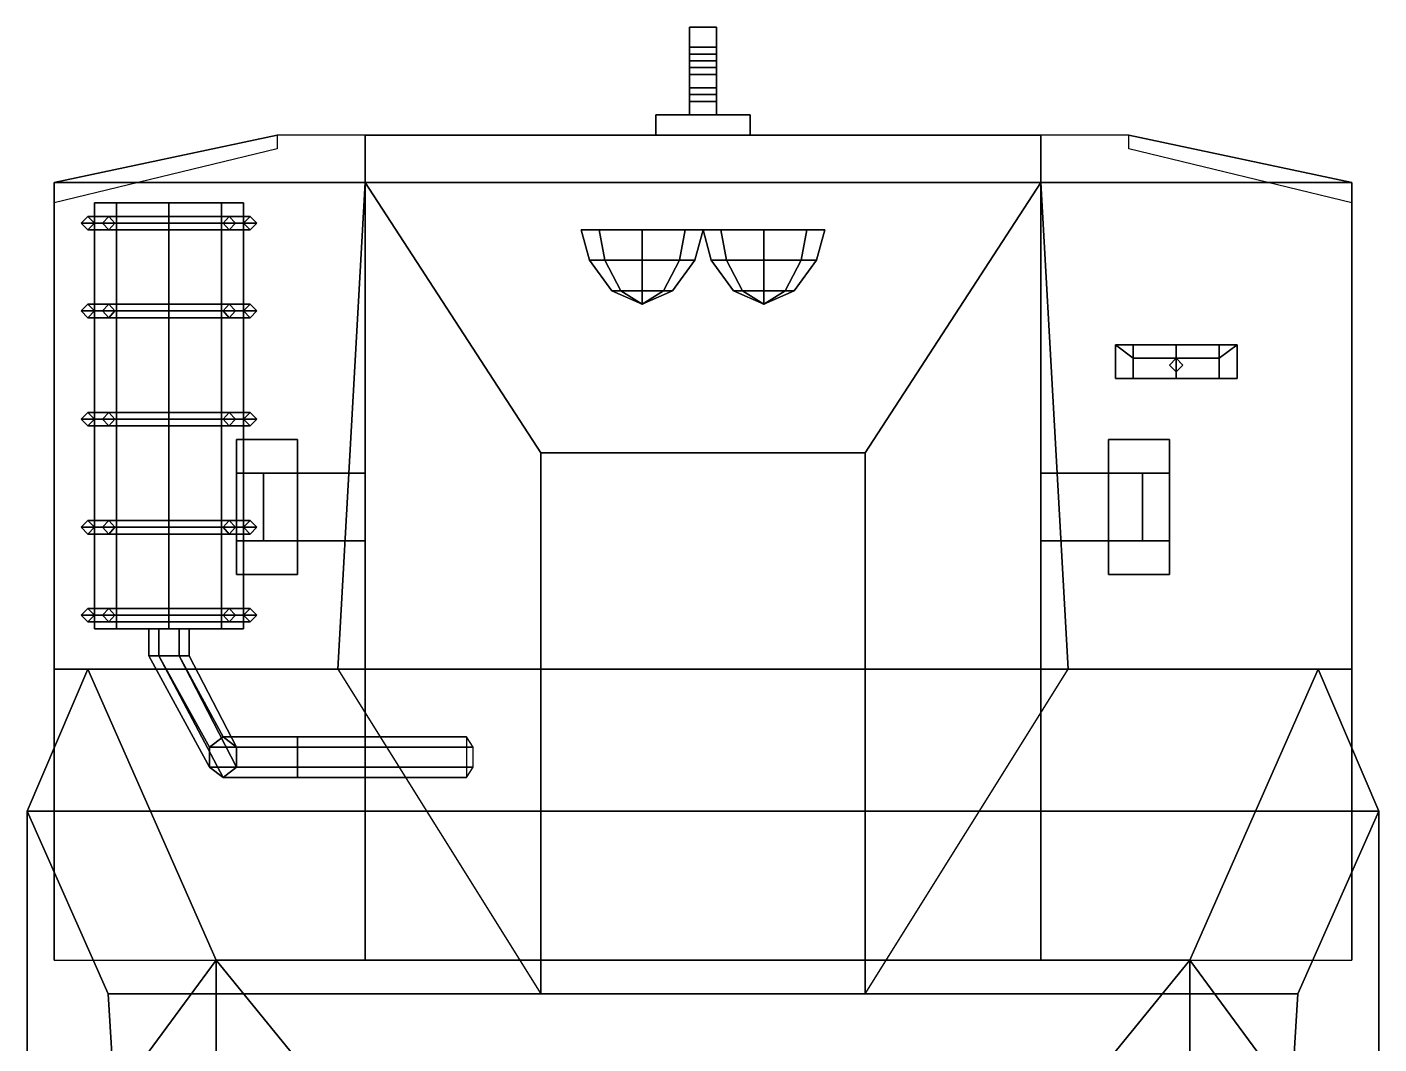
# Model space of a CAD drawing. Extents: x -1 to 1, y -3.12 to 3.13.
# Drawn here: x -1 to 1, y 1.626 to 3.13 of the extents above; entities that cross this region are included whole.
import ezdxf

# ---------------------------------------------------------------- set-up
doc = ezdxf.new("R2010")
doc.units = 0
doc.layers.get('0').update_dxf_attribs({"linetype": 'CONTINUOUS'})
doc.layers.add('MUDGUARDS', color=6, linetype='CONTINUOUS')

msp = doc.modelspace()

# ---------------------------------------------------------------- linework, layer by layer
for points in [[(-0.02, 3.1, 0.82), (-0.02, 3.13, 0.81), (-0.02, 3.09, 0.76), (-0.02, 3.08, 0.8)], [(-0.02, 3.09, 0.76), (-0.02, 3.13, 0.81), (0.02, 3.13, 0.81), (0.02, 3.09, 0.76)], [(-0.02, 3.13, 0.85), (-0.02, 3.09, 0.89), (0.02, 3.09, 0.89), (0.02, 3.13, 0.85)], [(-0.02, 3.07, 0.87), (-0.02, 3.09, 0.89), (-0.02, 3.13, 0.85), (-0.02, 3.1, 0.84)], [(-0.02, 3.13, 0.81), (-0.02, 3.13, 0.85), (0.02, 3.13, 0.85), (0.02, 3.13, 0.81)], [(-0.02, 3.1, 0.84), (-0.02, 3.13, 0.85), (-0.02, 3.13, 0.81), (-0.02, 3.1, 0.82)], [(0.02, 3.09, 0.76), (0.02, 3.13, 0.81), (0.02, 3.1, 0.82), (0.02, 3.08, 0.8)], [(0.02, 3.13, 0.85), (0.02, 3.09, 0.89), (0.02, 3.07, 0.87), (0.02, 3.1, 0.84)], [(0.02, 3.13, 0.81), (0.02, 3.13, 0.85), (0.02, 3.1, 0.84), (0.02, 3.1, 0.82)], [(0.02, 3.1, 0.84), (0.02, 3.07, 0.87), (-0.02, 3.07, 0.87), (-0.02, 3.1, 0.84)], [(0.02, 3.1, 0.82), (0.02, 3.1, 0.84), (-0.02, 3.1, 0.84), (-0.02, 3.1, 0.82)], [(0.02, 3.08, 0.8), (0.02, 3.1, 0.82), (-0.02, 3.1, 0.82), (-0.02, 3.08, 0.8)], [(-0.02, 3.08, 0.8), (-0.02, 3.09, 0.76), (-0.02, 3.04, 0.76), (-0.02, 3.06, 0.8)], [(-0.02, 3.04, 0.76), (-0.02, 3.09, 0.76), (0.02, 3.09, 0.76), (0.02, 3.04, 0.76)], [(-0.02, 3.03, 0.88), (-0.02, 3.03, 0.89), (-0.02, 3.09, 0.89), (-0.02, 3.07, 0.87)], [(-0.02, 3.09, 0.89), (-0.02, 3.03, 0.89), (0.02, 3.03, 0.89), (0.02, 3.09, 0.89)], [(0.02, 3.06, 0.8), (0.02, 3.08, 0.8), (-0.02, 3.08, 0.8), (-0.02, 3.06, 0.8)], [(0.02, 3.04, 0.76), (0.02, 3.09, 0.76), (0.02, 3.08, 0.8), (0.02, 3.06, 0.8)], [(0.02, 3.09, 0.89), (0.02, 3.03, 0.89), (0.02, 3.03, 0.88), (0.02, 3.07, 0.87)], [(0.02, 3.07, 0.87), (0.02, 3.03, 0.88), (-0.02, 3.03, 0.88), (-0.02, 3.07, 0.87)], [(-0.02, 3.06, 0.8), (-0.02, 3.04, 0.76), (-0.02, 3.02, 0.78), (-0.02, 3.02, 0.83)], [(0.02, 3.02, 0.83), (0.02, 3.06, 0.8), (-0.02, 3.06, 0.8), (-0.02, 3.02, 0.83)], [(0.02, 3.02, 0.78), (0.02, 3.04, 0.76), (0.02, 3.06, 0.8), (0.02, 3.02, 0.83)], [(-0.02, 3.02, 0.78), (-0.02, 3.04, 0.76), (0.02, 3.04, 0.76), (0.02, 3.02, 0.78)], [(0.02, 3.03, 0.88), (0.02, 3.03, 0.89), (-0.02, 3.03, 0.89), (-0.02, 3.03, 0.88)], [(0.07, 3, 0.86), (0.07, 3, 0.75), (-0.07, 3, 0.75), (-0.07, 3, 0.86)], [(-0.07, 3, 0.86), (-0.07, 3, 0.75), (-0.07, 2.97, 0.75), (-0.07, 2.97, 0.86)], [(-0.07, 2.97, 0.75), (-0.07, 3, 0.75), (0.07, 3, 0.75), (0.07, 2.97, 0.75)], [(0.07, 2.97, 0.86), (0.07, 3, 0.86), (-0.07, 3, 0.86), (-0.07, 2.97, 0.86)], [(0.02, 3, 0.83), (0.02, 3.02, 0.83), (-0.02, 3.02, 0.83), (-0.02, 3, 0.83)], [(-0.02, 3.02, 0.83), (-0.02, 3.02, 0.78), (-0.02, 3, 0.78), (-0.02, 3, 0.83)], [(-0.02, 3, 0.78), (-0.02, 3.02, 0.78), (0.02, 3.02, 0.78), (0.02, 3, 0.78)], [(0.02, 3, 0.78), (0.02, 3.02, 0.78), (0.02, 3.02, 0.83), (0.02, 3, 0.83)], [(0.07, 2.97, 0.75), (0.07, 3, 0.75), (0.07, 3, 0.86), (0.07, 2.97, 0.86)], [(-0.5, 2.97, 0.66), (-0.5, 1.75, 0.66), (-0.5, 2.18, 1.12), (-0.5, 2.97, 0.91)], [(0.5, 2.97, 0.91), (0.5, 2.97, 0.66), (-0.5, 2.97, 0.66), (-0.5, 2.97, 0.91)], [(0.5, 2.97, 0.66), (0.5, 1.75, 0.66), (-0.5, 1.75, 0.66), (-0.5, 2.97, 0.66)], [(-0.5, 2.97, 0.91), (-0.5, 2.18, 1.12), (-0.5, 2.18, 1.12), (-0.5, 2.9, 1.12)], [(0.5, 2.9, 1.12), (0.5, 2.97, 0.91), (-0.5, 2.97, 0.91), (-0.5, 2.9, 1.12)], [(0.5, 2.18, 1.12), (0.5, 1.75, 0.66), (0.5, 2.97, 0.66), (0.5, 2.97, 0.91)], [(0.5, 2.18, 1.12), (0.5, 2.18, 1.12), (0.5, 2.97, 0.91), (0.5, 2.9, 1.12)], [(-0.5, 2.9, 1.12), (-0.54, 2.18, 1.12), (-0.24, 1.7, 1.67), (-0.24, 2.5, 1.52)], [(0.24, 2.5, 1.52), (0.5, 2.9, 1.12), (-0.5, 2.9, 1.12), (-0.24, 2.5, 1.52)], [(0.24, 1.7, 1.67), (0.54, 2.18, 1.12), (0.5, 2.9, 1.12), (0.24, 2.5, 1.52)], [(-0.8678, 2.87, 1.3578), (-0.9, 2.87, 1.28), (-0.9, 2.24, 1.28), (-0.8678, 2.24, 1.3578)], [(-0.9, 2.87, 1.28), (-0.8678, 2.87, 1.2022), (-0.8678, 2.24, 1.2022), (-0.9, 2.24, 1.28)], [(-0.79, 2.87, 1.39), (-0.8678, 2.87, 1.2022), (-0.9, 2.87, 1.28), (-0.8678, 2.87, 1.3578)], [(-0.79, 2.87, 1.39), (-0.8678, 2.87, 1.3578), (-0.8678, 2.24, 1.3578), (-0.79, 2.24, 1.39)], [(-0.8678, 2.87, 1.2022), (-0.79, 2.87, 1.17), (-0.79, 2.24, 1.17), (-0.8678, 2.24, 1.2022)], [(-0.7122, 2.87, 1.3578), (-0.79, 2.87, 1.17), (-0.8678, 2.87, 1.2022), (-0.79, 2.87, 1.39)], [(-0.7122, 2.87, 1.3578), (-0.79, 2.87, 1.39), (-0.79, 2.24, 1.39), (-0.7122, 2.24, 1.3578)], [(-0.79, 2.87, 1.17), (-0.7122, 2.87, 1.2022), (-0.7122, 2.24, 1.2022), (-0.79, 2.24, 1.17)], [(-0.68, 2.87, 1.28), (-0.7122, 2.87, 1.2022), (-0.79, 2.87, 1.17), (-0.7122, 2.87, 1.3578)], [(-0.68, 2.87, 1.28), (-0.7122, 2.87, 1.3578), (-0.7122, 2.24, 1.3578), (-0.68, 2.24, 1.28)], [(-0.7122, 2.87, 1.2022), (-0.68, 2.87, 1.28), (-0.68, 2.24, 1.28), (-0.7122, 2.24, 1.2022)], [(-0.91, 2.85, 1.12), (-0.92, 2.84, 1.12), (-0.92, 2.84, 1.2916), (-0.91, 2.85, 1.2896)], [(-0.9099, 2.85, 1.2899), (-0.92, 2.84, 1.2916), (-0.8885, 2.84, 1.3677), (-0.8792, 2.85, 1.3638)], [(-0.9, 2.84, 1.12), (-0.91, 2.85, 1.12), (-0.91, 2.85, 1.2896), (-0.9, 2.84, 1.2876)], [(-0.9, 2.84, 1.2876), (-0.9099, 2.85, 1.2899), (-0.8792, 2.85, 1.3638), (-0.87, 2.84, 1.36)], [(-0.8792, 2.85, 1.3638), (-0.8885, 2.84, 1.3677), (-0.79, 2.84, 1.41), (-0.79, 2.85, 1.4)], [(-0.87, 2.84, 1.36), (-0.8792, 2.85, 1.3638), (-0.79, 2.85, 1.4), (-0.79, 2.84, 1.39)], [(-0.6915, 2.84, 1.3677), (-0.7008, 2.85, 1.3638), (-0.79, 2.85, 1.4), (-0.79, 2.84, 1.41)], [(-0.7008, 2.85, 1.3638), (-0.71, 2.84, 1.36), (-0.79, 2.84, 1.39), (-0.79, 2.85, 1.4)], [(-0.67, 2.85, 1.2896), (-0.68, 2.84, 1.2876), (-0.71, 2.84, 1.36), (-0.7008, 2.85, 1.3638)], [(-0.66, 2.84, 1.2916), (-0.67, 2.85, 1.2896), (-0.7008, 2.85, 1.3638), (-0.6915, 2.84, 1.3677)], [(-0.67, 2.85, 1.12), (-0.68, 2.84, 1.12), (-0.68, 2.84, 1.2876), (-0.67, 2.85, 1.2896)], [(-0.66, 2.84, 1.12), (-0.67, 2.85, 1.12), (-0.67, 2.85, 1.2896), (-0.66, 2.84, 1.2916)], [(-0.92, 2.84, 1.12), (-0.91, 2.83, 1.12), (-0.91, 2.83, 1.2896), (-0.92, 2.84, 1.2916)], [(-0.92, 2.84, 1.2916), (-0.91, 2.83, 1.2896), (-0.8792, 2.83, 1.3638), (-0.8885, 2.84, 1.3677)], [(-0.91, 2.83, 1.12), (-0.9, 2.84, 1.12), (-0.9, 2.84, 1.2876), (-0.91, 2.83, 1.2896)], [(-0.91, 2.83, 1.2896), (-0.9, 2.84, 1.2876), (-0.87, 2.84, 1.36), (-0.8792, 2.83, 1.3638)], [(-0.8885, 2.84, 1.3677), (-0.8792, 2.83, 1.3638), (-0.79, 2.83, 1.4), (-0.79, 2.84, 1.41)], [(-0.8792, 2.83, 1.3638), (-0.87, 2.84, 1.36), (-0.79, 2.84, 1.39), (-0.79, 2.83, 1.4)], [(-0.71, 2.84, 1.36), (-0.7008, 2.83, 1.3638), (-0.79, 2.83, 1.4), (-0.79, 2.84, 1.39)], [(-0.7008, 2.83, 1.3638), (-0.6915, 2.84, 1.3677), (-0.79, 2.84, 1.41), (-0.79, 2.83, 1.4)], [(-0.68, 2.84, 1.2876), (-0.6701, 2.83, 1.2899), (-0.7008, 2.83, 1.3638), (-0.71, 2.84, 1.36)], [(-0.6701, 2.83, 1.2899), (-0.66, 2.84, 1.2916), (-0.6915, 2.84, 1.3677), (-0.7008, 2.83, 1.3638)], [(-0.68, 2.84, 1.12), (-0.67, 2.83, 1.12), (-0.67, 2.83, 1.2896), (-0.68, 2.84, 1.2876)], [(-0.67, 2.83, 1.12), (-0.66, 2.84, 1.12), (-0.66, 2.84, 1.2916), (-0.67, 2.83, 1.2896)], [(-0.1679, 2.785, 1.35), (-0.18, 2.83, 1.35), (-0.1536, 2.83, 1.2864), (-0.1451, 2.785, 1.2949)], [(-0.1451, 2.785, 1.4051), (-0.1536, 2.83, 1.4136), (-0.18, 2.83, 1.35), (-0.1679, 2.785, 1.35)], [(-0.09, 2.83, 1.44), (-0.0264, 2.83, 1.4136), (-0.18, 2.83, 1.35), (-0.1536, 2.83, 1.4136)], [(-0.0264, 2.83, 1.4136), (0, 2.83, 1.35), (-0.1536, 2.83, 1.2864), (-0.18, 2.83, 1.35)], [(-0.1451, 2.785, 1.2949), (-0.1536, 2.83, 1.2864), (-0.09, 2.83, 1.26), (-0.09, 2.785, 1.2721)], [(-0.09, 2.785, 1.4279), (-0.09, 2.83, 1.44), (-0.1536, 2.83, 1.4136), (-0.1451, 2.785, 1.4051)], [(0, 2.83, 1.35), (-0.0264, 2.83, 1.2864), (-0.09, 2.83, 1.26), (-0.1536, 2.83, 1.2864)], [(-0.09, 2.785, 1.2721), (-0.09, 2.83, 1.26), (-0.0264, 2.83, 1.2864), (-0.0349, 2.785, 1.2949)], [(-0.0349, 2.785, 1.4051), (-0.0264, 2.83, 1.4136), (-0.09, 2.83, 1.44), (-0.09, 2.785, 1.4279)], [(-0.0349, 2.785, 1.2949), (-0.0264, 2.83, 1.2864), (0, 2.83, 1.35), (-0.0121, 2.785, 1.35)], [(-0.0121, 2.785, 1.35), (0, 2.83, 1.35), (-0.0264, 2.83, 1.4136), (-0.0349, 2.785, 1.4051)], [(0.1536, 2.83, 1.4136), (0.18, 2.83, 1.35), (0.0264, 2.83, 1.2864), (0, 2.83, 1.35)], [(0.09, 2.83, 1.44), (0.1536, 2.83, 1.4136), (0, 2.83, 1.35), (0.0264, 2.83, 1.4136)], [(0.0349, 2.785, 1.4051), (0.0264, 2.83, 1.4136), (0, 2.83, 1.35), (0.0121, 2.785, 1.35)], [(0.0121, 2.785, 1.35), (0, 2.83, 1.35), (0.0264, 2.83, 1.2864), (0.0349, 2.785, 1.2949)], [(0.18, 2.83, 1.35), (0.1536, 2.83, 1.2864), (0.09, 2.83, 1.26), (0.0264, 2.83, 1.2864)], [(0.0349, 2.785, 1.2949), (0.0264, 2.83, 1.2864), (0.09, 2.83, 1.26), (0.09, 2.785, 1.2721)], [(0.09, 2.785, 1.4279), (0.09, 2.83, 1.44), (0.0264, 2.83, 1.4136), (0.0349, 2.785, 1.4051)], [(0.09, 2.785, 1.2721), (0.09, 2.83, 1.26), (0.1536, 2.83, 1.2864), (0.1451, 2.785, 1.2949)], [(0.1451, 2.785, 1.4051), (0.1536, 2.83, 1.4136), (0.09, 2.83, 1.44), (0.09, 2.785, 1.4279)], [(0.1679, 2.785, 1.35), (0.18, 2.83, 1.35), (0.1536, 2.83, 1.4136), (0.1451, 2.785, 1.4051)], [(0.1451, 2.785, 1.2949), (0.1536, 2.83, 1.2864), (0.18, 2.83, 1.35), (0.1679, 2.785, 1.35)], [(-0.135, 2.74, 1.35), (-0.1679, 2.785, 1.35), (-0.1451, 2.785, 1.2949), (-0.1218, 2.74, 1.3182)], [(-0.1218, 2.74, 1.3818), (-0.1451, 2.785, 1.4051), (-0.1679, 2.785, 1.35), (-0.135, 2.74, 1.35)], [(-0.1218, 2.74, 1.3182), (-0.1451, 2.785, 1.2949), (-0.09, 2.785, 1.2721), (-0.09, 2.74, 1.305)], [(-0.09, 2.74, 1.395), (-0.09, 2.785, 1.4279), (-0.1451, 2.785, 1.4051), (-0.1218, 2.74, 1.3818)], [(-0.09, 2.74, 1.305), (-0.09, 2.785, 1.2721), (-0.0349, 2.785, 1.2949), (-0.0582, 2.74, 1.3182)], [(-0.0582, 2.74, 1.3818), (-0.0349, 2.785, 1.4051), (-0.09, 2.785, 1.4279), (-0.09, 2.74, 1.395)], [(-0.0582, 2.74, 1.3182), (-0.0349, 2.785, 1.2949), (-0.0121, 2.785, 1.35), (-0.045, 2.74, 1.35)], [(-0.045, 2.74, 1.35), (-0.0121, 2.785, 1.35), (-0.0349, 2.785, 1.4051), (-0.0582, 2.74, 1.3818)], [(0.0582, 2.74, 1.3818), (0.0349, 2.785, 1.4051), (0.0121, 2.785, 1.35), (0.045, 2.74, 1.35)], [(0.045, 2.74, 1.35), (0.0121, 2.785, 1.35), (0.0349, 2.785, 1.2949), (0.0582, 2.74, 1.3182)], [(0.09, 2.74, 1.395), (0.09, 2.785, 1.4279), (0.0349, 2.785, 1.4051), (0.0582, 2.74, 1.3818)], [(0.0582, 2.74, 1.3182), (0.0349, 2.785, 1.2949), (0.09, 2.785, 1.2721), (0.09, 2.74, 1.305)], [(0.1218, 2.74, 1.3818), (0.1451, 2.785, 1.4051), (0.09, 2.785, 1.4279), (0.09, 2.74, 1.395)], [(0.09, 2.74, 1.305), (0.09, 2.785, 1.2721), (0.1451, 2.785, 1.2949), (0.1218, 2.74, 1.3182)], [(0.135, 2.74, 1.35), (0.1679, 2.785, 1.35), (0.1451, 2.785, 1.4051), (0.1218, 2.74, 1.3818)], [(0.1218, 2.74, 1.3182), (0.1451, 2.785, 1.2949), (0.1679, 2.785, 1.35), (0.135, 2.74, 1.35)], [(-0.09, 2.72, 1.35), (-0.135, 2.74, 1.35), (-0.1218, 2.74, 1.3182), (-0.09, 2.72, 1.35)], [(-0.09, 2.72, 1.35), (-0.1218, 2.74, 1.3818), (-0.135, 2.74, 1.35), (-0.09, 2.72, 1.35)], [(-0.09, 2.72, 1.35), (-0.1218, 2.74, 1.3182), (-0.09, 2.74, 1.305), (-0.09, 2.72, 1.35)], [(-0.09, 2.72, 1.35), (-0.09, 2.74, 1.395), (-0.1218, 2.74, 1.3818), (-0.09, 2.72, 1.35)], [(-0.09, 2.72, 1.35), (-0.09, 2.74, 1.305), (-0.0582, 2.74, 1.3182), (-0.09, 2.72, 1.35)], [(-0.09, 2.72, 1.35), (-0.0582, 2.74, 1.3182), (-0.045, 2.74, 1.35), (-0.09, 2.72, 1.35)], [(-0.09, 2.72, 1.35), (-0.045, 2.74, 1.35), (-0.0582, 2.74, 1.3818), (-0.09, 2.72, 1.35)], [(-0.09, 2.72, 1.35), (-0.0582, 2.74, 1.3818), (-0.09, 2.74, 1.395), (-0.09, 2.72, 1.35)], [(0.09, 2.72, 1.35), (0.045, 2.74, 1.35), (0.0582, 2.74, 1.3182), (0.09, 2.72, 1.35)], [(0.09, 2.72, 1.35), (0.0582, 2.74, 1.3818), (0.045, 2.74, 1.35), (0.09, 2.72, 1.35)], [(0.09, 2.72, 1.35), (0.0582, 2.74, 1.3182), (0.09, 2.74, 1.305), (0.09, 2.72, 1.35)], [(0.09, 2.72, 1.35), (0.09, 2.74, 1.395), (0.0582, 2.74, 1.3818), (0.09, 2.72, 1.35)], [(0.09, 2.72, 1.35), (0.09, 2.74, 1.305), (0.1218, 2.74, 1.3182), (0.09, 2.72, 1.35)], [(0.09, 2.72, 1.35), (0.1218, 2.74, 1.3182), (0.135, 2.74, 1.35), (0.09, 2.72, 1.35)], [(0.09, 2.72, 1.35), (0.135, 2.74, 1.35), (0.1218, 2.74, 1.3818), (0.09, 2.72, 1.35)], [(0.09, 2.72, 1.35), (0.1218, 2.74, 1.3818), (0.09, 2.74, 1.395), (0.09, 2.72, 1.35)], [(-0.91, 2.72, 1.12), (-0.92, 2.71, 1.12), (-0.92, 2.71, 1.2916), (-0.91, 2.72, 1.2896)], [(-0.9099, 2.72, 1.2899), (-0.92, 2.71, 1.2916), (-0.8885, 2.71, 1.3677), (-0.8792, 2.72, 1.3638)], [(-0.92, 2.71, 1.12), (-0.91, 2.7, 1.12), (-0.91, 2.7, 1.2896), (-0.92, 2.71, 1.2916)], [(-0.92, 2.71, 1.2916), (-0.91, 2.7, 1.2896), (-0.8792, 2.7, 1.3638), (-0.8885, 2.71, 1.3677)], [(-0.9, 2.71, 1.12), (-0.91, 2.72, 1.12), (-0.91, 2.72, 1.2896), (-0.9, 2.71, 1.2876)], [(-0.91, 2.7, 1.12), (-0.9, 2.71, 1.12), (-0.9, 2.71, 1.2876), (-0.91, 2.7, 1.2896)], [(-0.91, 2.7, 1.2896), (-0.9, 2.71, 1.2876), (-0.87, 2.71, 1.36), (-0.8792, 2.7, 1.3638)], [(-0.9, 2.71, 1.2876), (-0.9099, 2.72, 1.2899), (-0.8792, 2.72, 1.3638), (-0.87, 2.71, 1.36)], [(-0.8792, 2.72, 1.3638), (-0.8885, 2.71, 1.3677), (-0.79, 2.71, 1.41), (-0.79, 2.72, 1.4)], [(-0.8885, 2.71, 1.3677), (-0.8792, 2.7, 1.3638), (-0.79, 2.7, 1.4), (-0.79, 2.71, 1.41)], [(-0.87, 2.71, 1.36), (-0.8792, 2.72, 1.3638), (-0.79, 2.72, 1.4), (-0.79, 2.71, 1.39)], [(-0.8792, 2.7, 1.3638), (-0.87, 2.71, 1.36), (-0.79, 2.71, 1.39), (-0.79, 2.7, 1.4)], [(-0.7008, 2.72, 1.3638), (-0.71, 2.71, 1.36), (-0.79, 2.71, 1.39), (-0.79, 2.72, 1.4)], [(-0.6915, 2.71, 1.3677), (-0.7008, 2.72, 1.3638), (-0.79, 2.72, 1.4), (-0.79, 2.71, 1.41)], [(-0.7008, 2.7, 1.3638), (-0.6915, 2.71, 1.3677), (-0.79, 2.71, 1.41), (-0.79, 2.7, 1.4)], [(-0.71, 2.71, 1.36), (-0.7008, 2.7, 1.3638), (-0.79, 2.7, 1.4), (-0.79, 2.71, 1.39)], [(-0.67, 2.72, 1.2896), (-0.68, 2.71, 1.2876), (-0.71, 2.71, 1.36), (-0.7008, 2.72, 1.3638)], [(-0.68, 2.71, 1.2876), (-0.6701, 2.7, 1.2899), (-0.7008, 2.7, 1.3638), (-0.71, 2.71, 1.36)], [(-0.66, 2.71, 1.2916), (-0.67, 2.72, 1.2896), (-0.7008, 2.72, 1.3638), (-0.6915, 2.71, 1.3677)], [(-0.6701, 2.7, 1.2899), (-0.66, 2.71, 1.2916), (-0.6915, 2.71, 1.3677), (-0.7008, 2.7, 1.3638)], [(-0.67, 2.72, 1.12), (-0.68, 2.71, 1.12), (-0.68, 2.71, 1.2876), (-0.67, 2.72, 1.2896)], [(-0.68, 2.71, 1.12), (-0.67, 2.7, 1.12), (-0.67, 2.7, 1.2896), (-0.68, 2.71, 1.2876)], [(-0.66, 2.71, 1.12), (-0.67, 2.72, 1.12), (-0.67, 2.72, 1.2896), (-0.66, 2.71, 1.2916)], [(-0.67, 2.7, 1.12), (-0.66, 2.71, 1.12), (-0.66, 2.71, 1.2916), (-0.67, 2.7, 1.2896)], [(0.6364, 2.66, 1.2936), (0.61, 2.66, 1.23), (0.61, 2.61, 1.23), (0.6364, 2.61, 1.2936)], [(0.61, 2.66, 1.23), (0.6364, 2.64, 1.1664), (0.6364, 2.61, 1.1664), (0.61, 2.61, 1.23)], [(0.7636, 2.66, 1.2936), (0.79, 2.66, 1.23), (0.61, 2.66, 1.23), (0.6364, 2.66, 1.2936)], [(0.79, 2.66, 1.23), (0.7636, 2.64, 1.1664), (0.6364, 2.64, 1.1664), (0.61, 2.66, 1.23)], [(0.7, 2.66, 1.32), (0.6364, 2.66, 1.2936), (0.6364, 2.61, 1.2936), (0.7, 2.61, 1.32)], [(0.7, 2.66, 1.32), (0.7636, 2.66, 1.2936), (0.6364, 2.66, 1.2936), (0.7, 2.66, 1.32)], [(0.7636, 2.66, 1.2936), (0.7, 2.66, 1.32), (0.7, 2.61, 1.32), (0.7636, 2.61, 1.2936)], [(0.79, 2.66, 1.23), (0.7636, 2.66, 1.2936), (0.7636, 2.61, 1.2936), (0.79, 2.61, 1.23)], [(0.7636, 2.64, 1.1664), (0.79, 2.66, 1.23), (0.79, 2.61, 1.23), (0.7636, 2.61, 1.1664)], [(0.6364, 2.64, 1.1664), (0.7, 2.64, 1.14), (0.7, 2.61, 1.14), (0.6364, 2.61, 1.1664)], [(0.7, 2.64, 1.14), (0.6364, 2.64, 1.1664), (0.7636, 2.64, 1.1664), (0.7, 2.64, 1.14)], [(0.7, 2.64, 1.14), (0.7636, 2.64, 1.1664), (0.7636, 2.61, 1.1664), (0.7, 2.61, 1.14)], [(0.7, 2.64, 1.12), (0.69, 2.63, 1.12), (0.69, 2.63, 1.15), (0.7, 2.64, 1.14)], [(0.69, 2.63, 1.12), (0.7, 2.62, 1.12), (0.7, 2.62, 1.14), (0.69, 2.63, 1.15)], [(0.71, 2.63, 1.12), (0.7, 2.64, 1.12), (0.7, 2.64, 1.14), (0.71, 2.63, 1.15)], [(0.7, 2.62, 1.12), (0.71, 2.63, 1.12), (0.71, 2.63, 1.15), (0.7, 2.62, 1.14)], [(0.7, 2.61, 1.32), (0.6364, 2.61, 1.2936), (0.61, 2.61, 1.23), (0.7636, 2.61, 1.2936)], [(0.7636, 2.61, 1.2936), (0.61, 2.61, 1.23), (0.6364, 2.61, 1.1664), (0.79, 2.61, 1.23)], [(0.79, 2.61, 1.23), (0.6364, 2.61, 1.1664), (0.7, 2.61, 1.14), (0.7636, 2.61, 1.1664)], [(-0.91, 2.56, 1.12), (-0.92, 2.55, 1.12), (-0.92, 2.55, 1.2916), (-0.91, 2.56, 1.2896)], [(-0.9099, 2.56, 1.2899), (-0.92, 2.55, 1.2916), (-0.8885, 2.55, 1.3677), (-0.8792, 2.56, 1.3638)], [(-0.9, 2.55, 1.12), (-0.91, 2.56, 1.12), (-0.91, 2.56, 1.2896), (-0.9, 2.55, 1.2876)], [(-0.9, 2.55, 1.2876), (-0.9099, 2.56, 1.2899), (-0.8792, 2.56, 1.3638), (-0.87, 2.55, 1.36)], [(-0.8792, 2.56, 1.3638), (-0.8885, 2.55, 1.3677), (-0.79, 2.55, 1.41), (-0.79, 2.56, 1.4)], [(-0.87, 2.55, 1.36), (-0.8792, 2.56, 1.3638), (-0.79, 2.56, 1.4), (-0.79, 2.55, 1.39)], [(-0.6915, 2.55, 1.3677), (-0.7008, 2.56, 1.3638), (-0.79, 2.56, 1.4), (-0.79, 2.55, 1.41)], [(-0.7008, 2.56, 1.3638), (-0.71, 2.55, 1.36), (-0.79, 2.55, 1.39), (-0.79, 2.56, 1.4)], [(-0.67, 2.56, 1.2896), (-0.68, 2.55, 1.2876), (-0.71, 2.55, 1.36), (-0.7008, 2.56, 1.3638)], [(-0.66, 2.55, 1.2916), (-0.67, 2.56, 1.2896), (-0.7008, 2.56, 1.3638), (-0.6915, 2.55, 1.3677)], [(-0.67, 2.56, 1.12), (-0.68, 2.55, 1.12), (-0.68, 2.55, 1.2876), (-0.67, 2.56, 1.2896)], [(-0.66, 2.55, 1.12), (-0.67, 2.56, 1.12), (-0.67, 2.56, 1.2896), (-0.66, 2.55, 1.2916)], [(-0.92, 2.55, 1.12), (-0.91, 2.54, 1.12), (-0.91, 2.54, 1.2896), (-0.92, 2.55, 1.2916)], [(-0.92, 2.55, 1.2916), (-0.91, 2.54, 1.2896), (-0.8792, 2.54, 1.3638), (-0.8885, 2.55, 1.3677)], [(-0.91, 2.54, 1.12), (-0.9, 2.55, 1.12), (-0.9, 2.55, 1.2876), (-0.91, 2.54, 1.2896)], [(-0.91, 2.54, 1.2896), (-0.9, 2.55, 1.2876), (-0.87, 2.55, 1.36), (-0.8792, 2.54, 1.3638)], [(-0.8885, 2.55, 1.3677), (-0.8792, 2.54, 1.3638), (-0.79, 2.54, 1.4), (-0.79, 2.55, 1.41)], [(-0.8792, 2.54, 1.3638), (-0.87, 2.55, 1.36), (-0.79, 2.55, 1.39), (-0.79, 2.54, 1.4)], [(-0.71, 2.55, 1.36), (-0.7008, 2.54, 1.3638), (-0.79, 2.54, 1.4), (-0.79, 2.55, 1.39)], [(-0.7008, 2.54, 1.3638), (-0.6915, 2.55, 1.3677), (-0.79, 2.55, 1.41), (-0.79, 2.54, 1.4)], [(-0.68, 2.55, 1.2876), (-0.6701, 2.54, 1.2899), (-0.7008, 2.54, 1.3638), (-0.71, 2.55, 1.36)], [(-0.6701, 2.54, 1.2899), (-0.66, 2.55, 1.2916), (-0.6915, 2.55, 1.3677), (-0.7008, 2.54, 1.3638)], [(-0.68, 2.55, 1.12), (-0.67, 2.54, 1.12), (-0.67, 2.54, 1.2896), (-0.68, 2.55, 1.2876)], [(-0.67, 2.54, 1.12), (-0.66, 2.55, 1.12), (-0.66, 2.55, 1.2916), (-0.67, 2.54, 1.2896)], [(-0.6, 2.47, 0.5766), (-0.6, 2.52, 0.49), (-0.69, 2.52, 0.49), (-0.69, 2.47, 0.5766)], [(-0.6, 2.52, 0.49), (-0.6, 2.47, 0.4034), (-0.69, 2.47, 0.4034), (-0.69, 2.52, 0.49)], [(-0.6, 2.52, 0.49), (-0.6, 2.32, 0.49), (-0.6, 2.37, 0.4034), (-0.6, 2.47, 0.4034)], [(-0.6, 2.47, 0.5766), (-0.6, 2.37, 0.5766), (-0.6, 2.32, 0.49), (-0.6, 2.52, 0.49)], [(0.6, 2.52, 0.49), (0.6, 2.47, 0.5766), (0.69, 2.47, 0.5766), (0.69, 2.52, 0.49)], [(0.6, 2.47, 0.4034), (0.6, 2.52, 0.49), (0.69, 2.52, 0.49), (0.69, 2.47, 0.4034)], [(0.6, 2.32, 0.49), (0.6, 2.52, 0.49), (0.6, 2.47, 0.4034), (0.6, 2.37, 0.4034)], [(0.6, 2.37, 0.5766), (0.6, 2.47, 0.5766), (0.6, 2.52, 0.49), (0.6, 2.32, 0.49)], [(-0.24, 2.5, 1.52), (-0.24, 1.7, 1.67), (0.24, 1.7, 1.67), (0.24, 2.5, 1.52)], [(-0.65, 2.37, 0.5766), (-0.65, 2.47, 0.5766), (-0.69, 2.47, 0.5766), (-0.69, 2.37, 0.5766)], [(-0.6, 2.47, 0.4034), (-0.6, 2.37, 0.4034), (-0.69, 2.37, 0.4034), (-0.69, 2.47, 0.4034)], [(-0.5, 2.47, 0.76), (-0.5, 2.47, 0.66), (-0.6, 2.47, 0.5766), (-0.65, 2.47, 0.5766)], [(-0.65, 2.47, 0.5766), (-0.65, 2.37, 0.5766), (-0.5, 2.37, 0.76), (-0.5, 2.47, 0.76)], [(-0.5, 2.47, 0.66), (-0.5, 2.37, 0.66), (-0.6, 2.37, 0.5766), (-0.6, 2.47, 0.5766)], [(0.65, 2.37, 0.5766), (0.65, 2.47, 0.5766), (0.5, 2.47, 0.76), (0.5, 2.37, 0.76)], [(0.65, 2.47, 0.5766), (0.6, 2.47, 0.5766), (0.5, 2.47, 0.66), (0.5, 2.47, 0.76)], [(0.5, 2.37, 0.66), (0.5, 2.47, 0.66), (0.6, 2.47, 0.5766), (0.6, 2.37, 0.5766)], [(0.6, 2.37, 0.4034), (0.6, 2.47, 0.4034), (0.69, 2.47, 0.4034), (0.69, 2.37, 0.4034)], [(0.65, 2.47, 0.5766), (0.65, 2.37, 0.5766), (0.69, 2.37, 0.5766), (0.69, 2.47, 0.5766)], [(-0.91, 2.4, 1.12), (-0.92, 2.39, 1.12), (-0.92, 2.39, 1.2916), (-0.91, 2.4, 1.2896)], [(-0.9099, 2.4, 1.2899), (-0.92, 2.39, 1.2916), (-0.8885, 2.39, 1.3677), (-0.8792, 2.4, 1.3638)], [(-0.92, 2.39, 1.12), (-0.91, 2.38, 1.12), (-0.91, 2.38, 1.2896), (-0.92, 2.39, 1.2916)], [(-0.92, 2.39, 1.2916), (-0.91, 2.38, 1.2896), (-0.8792, 2.38, 1.3638), (-0.8885, 2.39, 1.3677)], [(-0.9, 2.39, 1.12), (-0.91, 2.4, 1.12), (-0.91, 2.4, 1.2896), (-0.9, 2.39, 1.2876)], [(-0.91, 2.38, 1.12), (-0.9, 2.39, 1.12), (-0.9, 2.39, 1.2876), (-0.91, 2.38, 1.2896)], [(-0.91, 2.38, 1.2896), (-0.9, 2.39, 1.2876), (-0.87, 2.39, 1.36), (-0.8792, 2.38, 1.3638)], [(-0.9, 2.39, 1.2876), (-0.9099, 2.4, 1.2899), (-0.8792, 2.4, 1.3638), (-0.87, 2.39, 1.36)], [(-0.8792, 2.4, 1.3638), (-0.8885, 2.39, 1.3677), (-0.79, 2.39, 1.41), (-0.79, 2.4, 1.4)], [(-0.8885, 2.39, 1.3677), (-0.8792, 2.38, 1.3638), (-0.79, 2.38, 1.4), (-0.79, 2.39, 1.41)], [(-0.87, 2.39, 1.36), (-0.8792, 2.4, 1.3638), (-0.79, 2.4, 1.4), (-0.79, 2.39, 1.39)], [(-0.8792, 2.38, 1.3638), (-0.87, 2.39, 1.36), (-0.79, 2.39, 1.39), (-0.79, 2.38, 1.4)], [(-0.7008, 2.4, 1.3638), (-0.71, 2.39, 1.36), (-0.79, 2.39, 1.39), (-0.79, 2.4, 1.4)], [(-0.6915, 2.39, 1.3677), (-0.7008, 2.4, 1.3638), (-0.79, 2.4, 1.4), (-0.79, 2.39, 1.41)], [(-0.7008, 2.38, 1.3638), (-0.6915, 2.39, 1.3677), (-0.79, 2.39, 1.41), (-0.79, 2.38, 1.4)], [(-0.71, 2.39, 1.36), (-0.7008, 2.38, 1.3638), (-0.79, 2.38, 1.4), (-0.79, 2.39, 1.39)], [(-0.67, 2.4, 1.2896), (-0.68, 2.39, 1.2876), (-0.71, 2.39, 1.36), (-0.7008, 2.4, 1.3638)], [(-0.68, 2.39, 1.2876), (-0.6701, 2.38, 1.2899), (-0.7008, 2.38, 1.3638), (-0.71, 2.39, 1.36)], [(-0.66, 2.39, 1.2916), (-0.67, 2.4, 1.2896), (-0.7008, 2.4, 1.3638), (-0.6915, 2.39, 1.3677)], [(-0.6701, 2.38, 1.2899), (-0.66, 2.39, 1.2916), (-0.6915, 2.39, 1.3677), (-0.7008, 2.38, 1.3638)], [(-0.67, 2.4, 1.12), (-0.68, 2.39, 1.12), (-0.68, 2.39, 1.2876), (-0.67, 2.4, 1.2896)], [(-0.68, 2.39, 1.12), (-0.67, 2.38, 1.12), (-0.67, 2.38, 1.2896), (-0.68, 2.39, 1.2876)], [(-0.66, 2.39, 1.12), (-0.67, 2.4, 1.12), (-0.67, 2.4, 1.2896), (-0.66, 2.39, 1.2916)], [(-0.67, 2.38, 1.12), (-0.66, 2.39, 1.12), (-0.66, 2.39, 1.2916), (-0.67, 2.38, 1.2896)], [(-0.6, 2.32, 0.49), (-0.6, 2.37, 0.5766), (-0.69, 2.37, 0.5766), (-0.69, 2.32, 0.49)], [(-0.6, 2.37, 0.4034), (-0.6, 2.32, 0.49), (-0.69, 2.32, 0.49), (-0.69, 2.37, 0.4034)], [(-0.65, 2.37, 0.5766), (-0.6, 2.37, 0.5766), (-0.5, 2.37, 0.66), (-0.5, 2.37, 0.76)], [(0.5, 2.37, 0.76), (0.5, 2.37, 0.66), (0.6, 2.37, 0.5766), (0.65, 2.37, 0.5766)], [(0.6, 2.37, 0.5766), (0.6, 2.32, 0.49), (0.69, 2.32, 0.49), (0.69, 2.37, 0.5766)], [(0.6, 2.32, 0.49), (0.6, 2.37, 0.4034), (0.69, 2.37, 0.4034), (0.69, 2.32, 0.49)], [(-0.91, 2.27, 1.12), (-0.92, 2.26, 1.12), (-0.92, 2.26, 1.2916), (-0.91, 2.27, 1.2896)], [(-0.9099, 2.27, 1.2899), (-0.92, 2.26, 1.2916), (-0.8885, 2.26, 1.3677), (-0.8792, 2.27, 1.3638)], [(-0.9, 2.26, 1.12), (-0.91, 2.27, 1.12), (-0.91, 2.27, 1.2896), (-0.9, 2.26, 1.2876)], [(-0.9, 2.26, 1.2876), (-0.9099, 2.27, 1.2899), (-0.8792, 2.27, 1.3638), (-0.87, 2.26, 1.36)], [(-0.8792, 2.27, 1.3638), (-0.8885, 2.26, 1.3677), (-0.79, 2.26, 1.41), (-0.79, 2.27, 1.4)], [(-0.87, 2.26, 1.36), (-0.8792, 2.27, 1.3638), (-0.79, 2.27, 1.4), (-0.79, 2.26, 1.39)], [(-0.7008, 2.27, 1.3638), (-0.71, 2.26, 1.36), (-0.79, 2.26, 1.39), (-0.79, 2.27, 1.4)], [(-0.6915, 2.26, 1.3677), (-0.7008, 2.27, 1.3638), (-0.79, 2.27, 1.4), (-0.79, 2.26, 1.41)], [(-0.67, 2.27, 1.2896), (-0.68, 2.26, 1.2876), (-0.71, 2.26, 1.36), (-0.7008, 2.27, 1.3638)], [(-0.66, 2.26, 1.2916), (-0.67, 2.27, 1.2896), (-0.7008, 2.27, 1.3638), (-0.6915, 2.26, 1.3677)], [(-0.67, 2.27, 1.12), (-0.68, 2.26, 1.12), (-0.68, 2.26, 1.2876), (-0.67, 2.27, 1.2896)], [(-0.66, 2.26, 1.12), (-0.67, 2.27, 1.12), (-0.67, 2.27, 1.2896), (-0.66, 2.26, 1.2916)], [(-0.92, 2.26, 1.12), (-0.91, 2.25, 1.12), (-0.91, 2.25, 1.2896), (-0.92, 2.26, 1.2916)], [(-0.92, 2.26, 1.2916), (-0.91, 2.25, 1.2896), (-0.8792, 2.25, 1.3638), (-0.8885, 2.26, 1.3677)], [(-0.91, 2.25, 1.12), (-0.9, 2.26, 1.12), (-0.9, 2.26, 1.2876), (-0.91, 2.25, 1.2896)], [(-0.91, 2.25, 1.2896), (-0.9, 2.26, 1.2876), (-0.87, 2.26, 1.36), (-0.8792, 2.25, 1.3638)], [(-0.8678, 2.24, 1.3578), (-0.9, 2.24, 1.28), (-0.8678, 2.24, 1.2022), (-0.79, 2.24, 1.39)], [(-0.8885, 2.26, 1.3677), (-0.8792, 2.25, 1.3638), (-0.79, 2.25, 1.4), (-0.79, 2.26, 1.41)], [(-0.8792, 2.25, 1.3638), (-0.87, 2.26, 1.36), (-0.79, 2.26, 1.39), (-0.79, 2.25, 1.4)], [(-0.79, 2.24, 1.39), (-0.8678, 2.24, 1.2022), (-0.79, 2.24, 1.17), (-0.7122, 2.24, 1.3578)], [(-0.805, 2.24, 1.306), (-0.82, 2.24, 1.28), (-0.82, 2.2, 1.28), (-0.805, 2.2, 1.306)], [(-0.82, 2.24, 1.28), (-0.805, 2.24, 1.254), (-0.805, 2.2, 1.254), (-0.82, 2.2, 1.28)], [(-0.775, 2.24, 1.306), (-0.805, 2.24, 1.306), (-0.805, 2.2, 1.306), (-0.775, 2.2, 1.306)], [(-0.805, 2.24, 1.254), (-0.775, 2.24, 1.254), (-0.775, 2.2, 1.254), (-0.805, 2.2, 1.254)], [(-0.7008, 2.25, 1.3638), (-0.6915, 2.26, 1.3677), (-0.79, 2.26, 1.41), (-0.79, 2.25, 1.4)], [(-0.71, 2.26, 1.36), (-0.7008, 2.25, 1.3638), (-0.79, 2.25, 1.4), (-0.79, 2.26, 1.39)], [(-0.7122, 2.24, 1.3578), (-0.79, 2.24, 1.17), (-0.7122, 2.24, 1.2022), (-0.68, 2.24, 1.28)], [(-0.76, 2.24, 1.28), (-0.775, 2.24, 1.306), (-0.775, 2.2, 1.306), (-0.76, 2.2, 1.28)], [(-0.775, 2.24, 1.254), (-0.76, 2.24, 1.28), (-0.76, 2.2, 1.28), (-0.775, 2.2, 1.254)], [(-0.68, 2.26, 1.2876), (-0.6701, 2.25, 1.2899), (-0.7008, 2.25, 1.3638), (-0.71, 2.26, 1.36)], [(-0.6701, 2.25, 1.2899), (-0.66, 2.26, 1.2916), (-0.6915, 2.26, 1.3677), (-0.7008, 2.25, 1.3638)], [(-0.68, 2.26, 1.12), (-0.67, 2.25, 1.12), (-0.67, 2.25, 1.2896), (-0.68, 2.26, 1.2876)], [(-0.67, 2.25, 1.12), (-0.66, 2.26, 1.12), (-0.66, 2.26, 1.2916), (-0.67, 2.25, 1.2896)], [(-0.805, 2.2, 1.306), (-0.82, 2.2, 1.28), (-0.73, 2.035, 1.416), (-0.73, 2.065, 1.416)], [(-0.82, 2.2, 1.28), (-0.805, 2.2, 1.254), (-0.71, 2.02, 1.39), (-0.73, 2.035, 1.416)], [(-0.775, 2.2, 1.306), (-0.805, 2.2, 1.306), (-0.73, 2.065, 1.416), (-0.71, 2.08, 1.39)], [(-0.805, 2.2, 1.254), (-0.775, 2.2, 1.254), (-0.69, 2.035, 1.364), (-0.71, 2.02, 1.39)], [(-0.76, 2.2, 1.28), (-0.775, 2.2, 1.306), (-0.71, 2.08, 1.39), (-0.69, 2.065, 1.364)], [(-0.775, 2.2, 1.254), (-0.76, 2.2, 1.28), (-0.69, 2.065, 1.364), (-0.69, 2.035, 1.364)], [(-0.91, 2.18, 1.12), (-0.72, 1.75, 0.66), (-1, 1.37, 1.36), (-1, 1.97, 1.36)], [(1, 1.97, 1.36), (0.91, 2.18, 1.12), (-0.91, 2.18, 1.12), (-1, 1.97, 1.36)], [(0.91, 2.18, 1.12), (0.72, 1.75, 0.66), (-0.72, 1.75, 0.66), (-0.91, 2.18, 1.12)], [(1, 1.37, 1.36), (0.72, 1.75, 0.66), (0.91, 2.18, 1.12), (1, 1.97, 1.36)], [(-0.71, 2.08, 1.39), (-0.73, 2.065, 1.416), (-0.6, 2.065, 1.456), (-0.6, 2.08, 1.43)], [(-0.73, 2.065, 1.416), (-0.73, 2.035, 1.416), (-0.6, 2.035, 1.456), (-0.6, 2.065, 1.456)], [(-0.69, 2.065, 1.364), (-0.71, 2.08, 1.39), (-0.6, 2.08, 1.43), (-0.6, 2.065, 1.404)], [(-0.69, 2.035, 1.364), (-0.69, 2.065, 1.364), (-0.6, 2.065, 1.404), (-0.6, 2.035, 1.404)], [(-0.34, 2.065, 1.416), (-0.35, 2.08, 1.39), (-0.6, 2.08, 1.43), (-0.6, 2.065, 1.456)], [(-0.35, 2.08, 1.39), (-0.35, 2.065, 1.364), (-0.6, 2.065, 1.404), (-0.6, 2.08, 1.43)], [(-0.34, 2.035, 1.416), (-0.34, 2.065, 1.416), (-0.6, 2.065, 1.456), (-0.6, 2.035, 1.456)], [(-0.35, 2.065, 1.364), (-0.35, 2.035, 1.364), (-0.6, 2.035, 1.404), (-0.6, 2.065, 1.404)], [(-0.73, 2.035, 1.416), (-0.71, 2.02, 1.39), (-0.6, 2.02, 1.43), (-0.6, 2.035, 1.456)], [(-0.71, 2.02, 1.39), (-0.69, 2.035, 1.364), (-0.6, 2.035, 1.404), (-0.6, 2.02, 1.43)], [(-0.35, 2.02, 1.39), (-0.34, 2.035, 1.416), (-0.6, 2.035, 1.456), (-0.6, 2.02, 1.43)], [(-0.35, 2.035, 1.364), (-0.35, 2.02, 1.39), (-0.6, 2.02, 1.43), (-0.6, 2.035, 1.404)], [(0.88, 1.7, 1.67), (1, 1.97, 1.36), (-1, 1.97, 1.36), (-0.88, 1.7, 1.67)], [(-1, 1.97, 1.36), (-1, 1.37, 1.36), (-0.86, 1.37, 1.73), (-0.88, 1.7, 1.67)], [(0.86, 1.37, 1.73), (1, 1.37, 1.36), (1, 1.97, 1.36), (0.88, 1.7, 1.67)], [(-0.72, 1.75, 0.66), (-0.72, 1.44, 0.66), (-1, 1.37, 1.36)], [(0.72, 1.75, 0.66), (0.59, 1.59, 0.66), (-0.59, 1.59, 0.66), (-0.72, 1.75, 0.66)], [(-0.59, 1.59, 0.66), (-0.59, 1.44, 0.66), (-0.72, 1.44, 0.66), (-0.72, 1.75, 0.66)], [(0.72, 1.44, 0.66), (0.59, 1.44, 0.66), (0.59, 1.59, 0.66), (0.72, 1.75, 0.66)], [(1, 1.37, 1.36), (0.72, 1.44, 0.66), (0.72, 1.75, 0.66), (1, 1.37, 1.36)], [(-0.88, 1.7, 1.67), (-0.86, 1.37, 1.73), (0.86, 1.37, 1.73), (0.88, 1.7, 1.67)]]:
    msp.add_3dface(points)
at = {"layer": 'MUDGUARDS'}
for points in [[(-0.5, 2.9, 1.12), (-0.5, 2.97, 0.91), (-0.63, 2.97, 0.91), (-0.96, 2.9, 1.12)], [(-0.96, 2.9, 1.12), (-0.63, 2.97, 0.91), (-0.63, 2.95, 0.9), (-0.96, 2.87, 1.09)], [(0.96, 2.9, 1.12), (0.63, 2.97, 0.91), (0.5, 2.97, 0.91), (0.5, 2.9, 1.12)], [(0.96, 2.87, 1.09), (0.63, 2.95, 0.9), (0.63, 2.97, 0.91), (0.96, 2.9, 1.12)], [(-0.54, 2.18, 1.12), (-0.5, 2.9, 1.12), (-0.96, 2.9, 1.12), (-0.96, 2.18, 1.12)], [(-0.96, 2.18, 1.12), (-0.96, 2.9, 1.12), (-0.96, 2.87, 1.09), (-0.96, 2.19, 1.09)], [(0.96, 2.18, 1.12), (0.96, 2.9, 1.12), (0.5, 2.9, 1.12), (0.54, 2.18, 1.12)], [(0.96, 2.19, 1.09), (0.96, 2.87, 1.09), (0.96, 2.9, 1.12), (0.96, 2.18, 1.12)], [(-0.96, 1.75, 0.66), (-0.96, 2.18, 1.12), (-0.96, 2.19, 1.09), (-0.96, 1.78, 0.65)], [(-0.72, 1.75, 0.66), (-0.91, 2.18, 1.12), (-0.96, 2.18, 1.12), (-0.96, 1.75, 0.66)], [(0.96, 1.75, 0.66), (0.96, 2.18, 1.12), (0.91, 2.18, 1.12), (0.72, 1.75, 0.66)], [(0.96, 1.78, 0.65), (0.96, 2.19, 1.09), (0.96, 2.18, 1.12), (0.96, 1.75, 0.66)]]:
    msp.add_3dface(points, dxfattribs=at)

doc.saveas('drawing.dxf')
